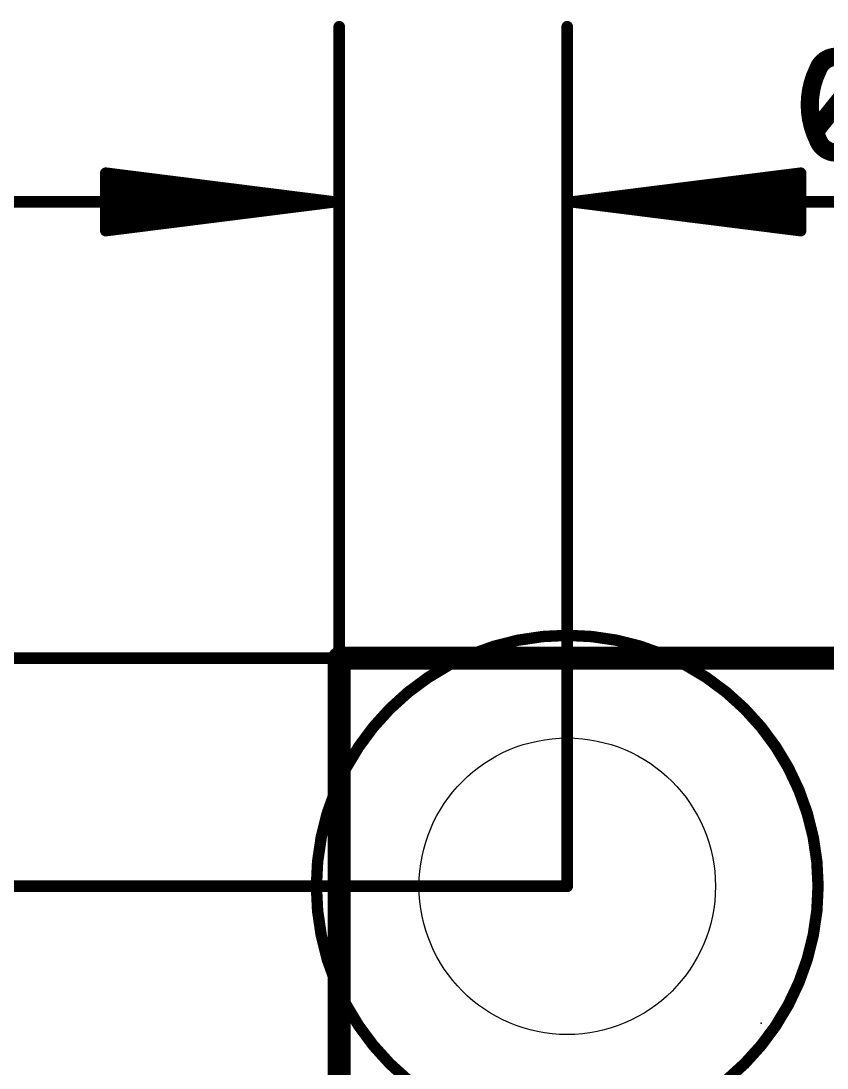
# Model space of a CAD drawing. Extents: x -33 to 53.6, y -18.3 to 32.5.
# Drawn here: x -3.55 to 5.43, y 20.84 to 32.49 of the extents above; entities that cross this region are included whole.
import ezdxf

# ---------------------------------------------------------------- set-up
doc = ezdxf.new("R2010")
doc.units = 0
for name, color, linetype in [('1', 12, 'CONTINUOUS'), ('16', 132, 'CONTINUOUS'), ('20', 31, 'CONTINUOUS'), ('23', 53, 'CONTINUOUS'), ('39', 12, 'CONTINUOUS'), ('47', 253, 'CONTINUOUS')]:
    doc.layers.add(name, color=color, linetype=linetype)

msp = doc.modelspace()

# ---------------------------------------------------------------- linework, layer by layer
at = {"layer": '1', "const_width": 0.254}
for points in [[(0, 0), (0, 25.4)], [(0, 25.4), (25.4, 25.4)]]:
    msp.add_lwpolyline(points, dxfattribs=at)
at = {"layer": '1', "const_width": 0.127}
for points in [[(0.0635, 25.4, 1), (-0.0635, 25.4)], [(0, 25.4635, 1), (0, 25.3365)]]:
    msp.add_lwpolyline(points, format="xyb", dxfattribs=at)
at = {"layer": '16', "const_width": 0.254}
for points in [[(0, 0), (0, 25.4)], [(0, 25.4), (25.4, 25.4)]]:
    msp.add_lwpolyline(points, dxfattribs=at)
at = {"layer": '16', "const_width": 0.127}
for points in [[(0.0635, 25.4, 1), (-0.0635, 25.4)], [(0, 25.4635, 1), (0, 25.3365)]]:
    msp.add_lwpolyline(points, format="xyb", dxfattribs=at)
at = {"layer": '20', "const_width": 0.2032}
for points in [[(25.4, 25.4), (0, 25.4)], [(0, 25.4), (0, 0)]]:
    msp.add_lwpolyline(points, dxfattribs=at)
at = {"layer": '20', "const_width": 0.1016}
for points in [[(0, 25.4508, 1), (0, 25.3492)], [(0.0508, 25.4, 1), (-0.0508, 25.4)]]:
    msp.add_lwpolyline(points, format="xyb", dxfattribs=at)
at = {"layer": '20'}
msp.add_circle((2.54, 22.86), 1.651, dxfattribs=at)
at = {"layer": '23'}
for p in [(2.54, 22.86), (4.699, 21.336)]:
    msp.add_point(p, dxfattribs=at)
at = {"layer": '39', "const_width": 0.127}
msp.add_lwpolyline([(2.54, 20.066, 1), (2.54, 25.654, 1), (2.54, 20.066)], format="xyb", dxfattribs=at)
at = {"layer": '47'}
for points, const_width in [([(0, 22.86), (0, 32.43)], 0.13), ([(2.54, 22.86), (2.54, 32.43)], 0.13), ([(5.3009, 31.2662), (5.775, 31.8588)], 0.2032), ([(-0.065, 30.48), (-2.6, 30.7992)], 0.13), ([(-2.6, 30.7992), (-2.6, 30.1608)], 0.13), ([(-0.065, 30.48), (-2.6, 30.74)], 0.13), ([(2.605, 30.48), (5.14, 30.7992)], 0.13), ([(2.605, 30.48), (5.14, 30.74)], 0.13), ([(5.14, 30.7992), (5.14, 30.1608)], 0.13), ([(-0.065, 30.48), (-2.6, 30.61)], 0.13), ([(2.605, 30.48), (5.14, 30.61)], 0.13), ([(-0.065, 30.48), (-5.2, 30.48)], 0.13), ([(-2.6, 30.1608), (-0.065, 30.48)], 0.13), ([(-2.6, 30.35), (-0.065, 30.48)], 0.13), ([(-2.6, 30.22), (-0.065, 30.48)], 0.13), ([(2.605, 30.48), (8.6746, 30.48)], 0.13), ([(5.14, 30.1608), (2.605, 30.48)], 0.13), ([(5.14, 30.35), (2.605, 30.48)], 0.13), ([(5.14, 30.22), (2.605, 30.48)], 0.13), ([(2.54, 25.4), (-8.3, 25.4)], 0.13), ([(2.54, 22.86), (-8.3, 22.86)], 0.13)]:
    msp.add_lwpolyline(points, dxfattribs=dict(at, const_width=const_width))
for points, const_width in [([(0.0325, 32.43, 1), (-0.0325, 32.43)], 0.065), ([(2.5725, 32.43, 1), (2.5075, 32.43)], 0.065), ([(5.5379, 32.0959, 0.3205), (5.3305, 31.9477)], 0.2032), ([(5.3305, 31.9477, 0.1139), (5.2416, 31.5625)], 0.2032), ([(5.2824, 31.9642, 1), (5.3786, 31.9313)], 0.1016), ([(5.3762, 31.9255, 1), (5.2848, 31.97)], 0.1016), ([(5.2416, 31.5625, 0.1139), (5.3305, 31.1773)], 0.2032), ([(5.2924, 31.5625, 1), (5.1908, 31.5625)], 0.1016), ([(5.1908, 31.5625, 1), (5.2924, 31.5625)], 0.1016), ([(5.2612, 31.2979, 1), (5.3405, 31.2344)], 0.1016), ([(5.3305, 31.1773, 0.3205), (5.5379, 31.0291)], 0.2032), ([(5.3786, 31.1937, 1), (5.2824, 31.1608)], 0.1016), ([(5.2848, 31.155, 1), (5.3762, 31.1995)], 0.1016), ([(-2.5959, 30.8315, 1), (-2.6041, 30.767)], 0.065), ([(-2.5675, 30.7992, 1), (-2.6325, 30.7992)], 0.065), ([(-2.5967, 30.7723, 1), (-2.6033, 30.7077)], 0.065), ([(5.1725, 30.7992, 1), (5.1075, 30.7992)], 0.065), ([(5.1441, 30.767, 1), (5.1359, 30.8315)], 0.065), ([(5.1433, 30.7077, 1), (5.1367, 30.7723)], 0.065), ([(-2.5983, 30.6425, 1), (-2.6017, 30.5775)], 0.065), ([(5.1417, 30.5775, 1), (5.1383, 30.6425)], 0.065), ([(-0.0609, 30.4478, 1), (-0.0691, 30.5122)], 0.065), ([(-0.0691, 30.4478, 1), (-0.0609, 30.5122)], 0.065), ([(-0.0617, 30.4477, 1), (-0.0683, 30.5123)], 0.065), ([(-0.0683, 30.4477, 1), (-0.0617, 30.5123)], 0.065), ([(-0.0667, 30.4475, 1), (-0.0633, 30.5125)], 0.065), ([(-0.0633, 30.4475, 1), (-0.0667, 30.5125)], 0.065), ([(-0.065, 30.4475, 1), (-0.065, 30.5125)], 0.065), ([(2.605, 30.5125, 1), (2.605, 30.4475)], 0.065), ([(2.6091, 30.5122, 1), (2.6009, 30.4478)], 0.065), ([(2.6033, 30.5125, 1), (2.6067, 30.4475)], 0.065), ([(2.6067, 30.5125, 1), (2.6033, 30.4475)], 0.065), ([(2.6083, 30.5123, 1), (2.6017, 30.4477)], 0.065), ([(2.6017, 30.5123, 1), (2.6083, 30.4477)], 0.065), ([(2.6009, 30.5122, 1), (2.6091, 30.4478)], 0.065), ([(-2.6017, 30.3825, 1), (-2.5983, 30.3175)], 0.065), ([(5.1383, 30.3175, 1), (5.1417, 30.3825)], 0.065), ([(-2.6033, 30.2523, 1), (-2.5967, 30.1877)], 0.065), ([(-2.6041, 30.193, 1), (-2.5959, 30.1285)], 0.065), ([(5.1359, 30.1285, 1), (5.1441, 30.193)], 0.065), ([(5.1367, 30.1877, 1), (5.1433, 30.2523)], 0.065), ([(-2.6325, 30.1608, 1), (-2.5675, 30.1608)], 0.065), ([(5.1075, 30.1608, 1), (5.1725, 30.1608)], 0.065), ([(2.54, 25.3675, 1), (2.54, 25.4325)], 0.065), ([(-0.0325, 22.86, 1), (0.0325, 22.86)], 0.065), ([(2.5075, 22.86, 1), (2.5725, 22.86)], 0.065), ([(2.54, 22.8275, 1), (2.54, 22.8925)], 0.065)]:
    msp.add_lwpolyline(points, format="xyb", dxfattribs=dict(at, const_width=const_width))

doc.saveas('drawing.dxf')
